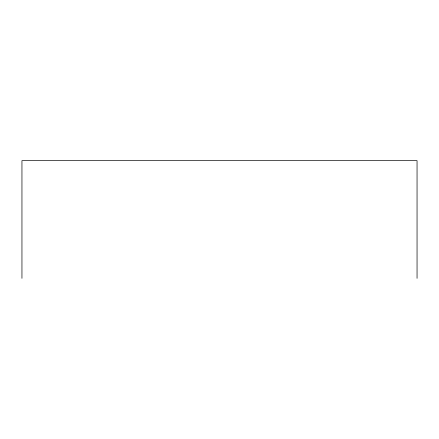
<?xml version="1.0" encoding="UTF-8"?>
<svg xmlns="http://www.w3.org/2000/svg" width="439" height="439" viewBox="0 0 439 439"><rect width="100%" height="100%" fill="white"/><g stroke="black" fill="none" stroke-linecap="round" stroke-linejoin="round"><path stroke-width="0.66" d="M417.05 278.337L417.05 160.663L21.95 160.663L21.95 278.337"/></g></svg>
